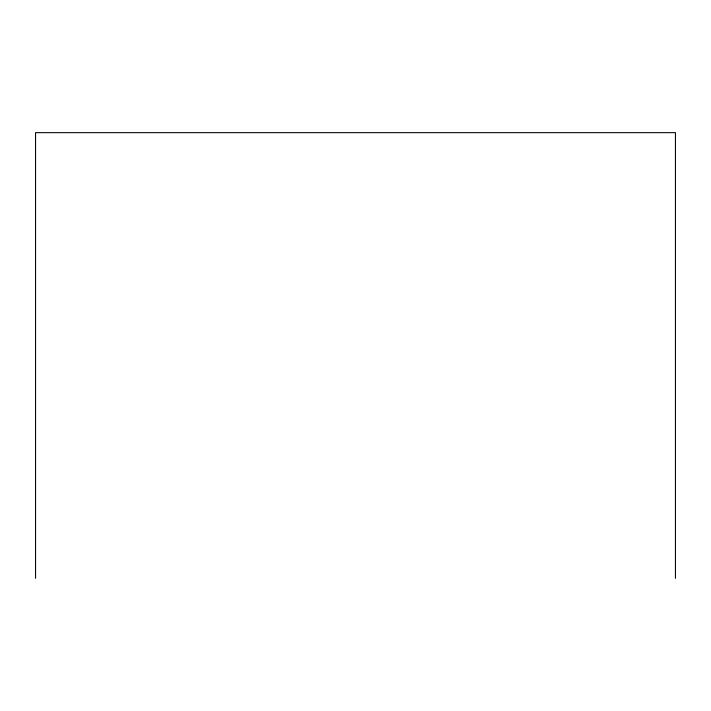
<?xml version="1.0" encoding="UTF-8"?>
<svg xmlns="http://www.w3.org/2000/svg" width="711" height="711" viewBox="0 0 711 711"><rect width="100%" height="100%" fill="white"/><g stroke="black" fill="none" stroke-linecap="round" stroke-linejoin="round"><path stroke-width="1.07" d="M675.45 578.336L675.45 132.664L35.55 132.664L35.55 578.336"/></g></svg>
